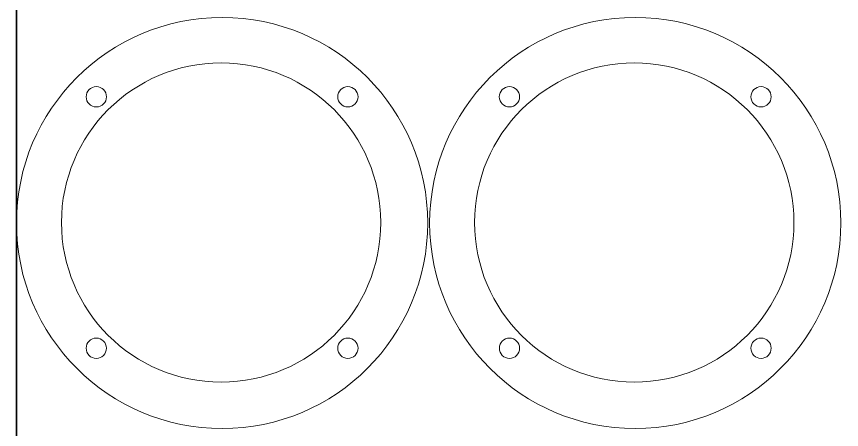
# Model space of a CAD drawing. Header units: inches. Extents: x -6.7 to 16.9, y -9 to 6.7.
# Drawn here: x -6.73 to -0.01, y 0.01 to 3.37 of the extents above; entities that cross this region are included whole.
import ezdxf

# ---------------------------------------------------------------- set-up
doc = ezdxf.new("R2010")
doc.units = ezdxf.units.IN
doc.header["$MEASUREMENT"] = 0
for name, color, linetype in [('800x600', 7, 'Continuous'), ('Layer5', 7, 'Continuous'), ('Layer6', 7, 'Continuous')]:
    doc.layers.add(name, color=color, linetype=linetype)

msp = doc.modelspace()

# ---------------------------------------------------------------- linework, layer by layer
at = {"layer": '800x600', "color": 30, "lineweight": 35, "true_color": 0xf7931d}
msp.add_lwpolyline([(16.8966, -9.0245), (-6.7295, -9.0245), (-6.7295, 6.7216), (16.8966, 6.7216), (16.8966, -9.0245)], dxfattribs=at)
at = {"layer": 'Layer5', "color": 22, "lineweight": 9, "true_color": 0xed1f24}
for points in [[(-3.3805, 1.6903), (-3.3805, 0.7655), (-4.1302, 0.0158), (-5.055, 0.0158), (-5.9798, 0.0158), (-6.7295, 0.7655), (-6.7295, 1.6903), (-6.7295, 2.6151), (-5.9798, 3.3648), (-5.055, 3.3648), (-4.1302, 3.3648), (-3.3805, 2.6151), (-3.3805, 1.6903)], [(-3.7627, 1.6942), (-3.7627, 0.9761), (-4.3448, 0.394), (-5.0629, 0.394), (-5.781, 0.394), (-6.3631, 0.9761), (-6.3631, 1.6942), (-6.3631, 2.4123), (-5.781, 2.9944), (-5.0629, 2.9944), (-4.3448, 2.9944), (-3.7627, 2.4123), (-3.7627, 1.6942)], [(-5.9967, 2.7186), (-5.9967, 2.6729), (-6.0337, 2.6359), (-6.0794, 2.6359), (-6.1251, 2.6359), (-6.1622, 2.6729), (-6.1622, 2.7186), (-6.1622, 2.7643), (-6.1251, 2.8013), (-6.0794, 2.8013), (-6.0337, 2.8013), (-5.9967, 2.7643), (-5.9967, 2.7186)], [(-4.1134, 2.7186), (-4.1134, 2.6729), (-4.0763, 2.6359), (-4.0306, 2.6359), (-3.9849, 2.6359), (-3.9479, 2.6729), (-3.9479, 2.7186), (-3.9479, 2.7643), (-3.9849, 2.8013), (-4.0306, 2.8013), (-4.0763, 2.8013), (-4.1134, 2.7643), (-4.1134, 2.7186)], [(-2.6319, 2.7186), (-2.6319, 2.6729), (-2.669, 2.6359), (-2.7147, 2.6359), (-2.7604, 2.6359), (-2.7974, 2.6729), (-2.7974, 2.7186), (-2.7974, 2.7643), (-2.7604, 2.8013), (-2.7147, 2.8013), (-2.669, 2.8013), (-2.6319, 2.7643), (-2.6319, 2.7186)], [(-0.7486, 2.7186), (-0.7486, 2.6729), (-0.7116, 2.6359), (-0.6659, 2.6359), (-0.6202, 2.6359), (-0.5831, 2.6729), (-0.5831, 2.7186), (-0.5831, 2.7643), (-0.6202, 2.8013), (-0.6659, 2.8013), (-0.7116, 2.8013), (-0.7486, 2.7643), (-0.7486, 2.7186)], [(-5.9969, 0.6698), (-5.9969, 0.7155), (-6.0338, 0.7525), (-6.0794, 0.7525), (-6.125, 0.7525), (-6.162, 0.7155), (-6.162, 0.6698), (-6.162, 0.6241), (-6.125, 0.5871), (-6.0794, 0.5871), (-6.0338, 0.5871), (-5.9969, 0.6241), (-5.9969, 0.6698)], [(-4.1134, 0.6698), (-4.1134, 0.7155), (-4.0763, 0.7525), (-4.0306, 0.7525), (-3.9849, 0.7525), (-3.9479, 0.7155), (-3.9479, 0.6698), (-3.9479, 0.6241), (-3.9849, 0.5871), (-4.0306, 0.5871), (-4.0763, 0.5871), (-4.1134, 0.6241), (-4.1134, 0.6698)], [(-2.6321, 0.6698), (-2.6321, 0.7155), (-2.6691, 0.7525), (-2.7147, 0.7525), (-2.7602, 0.7525), (-2.7972, 0.7155), (-2.7972, 0.6698), (-2.7972, 0.6241), (-2.7602, 0.5871), (-2.7147, 0.5871), (-2.6691, 0.5871), (-2.6321, 0.6241), (-2.6321, 0.6698)], [(-0.7486, 0.6698), (-0.7486, 0.7155), (-0.7116, 0.7525), (-0.6659, 0.7525), (-0.6202, 0.7525), (-0.5831, 0.7155), (-0.5831, 0.6698), (-0.5831, 0.6241), (-0.6202, 0.5871), (-0.6659, 0.5871), (-0.7116, 0.5871), (-0.7486, 0.6241), (-0.7486, 0.6698)]]:
    msp.add_open_spline(points, degree=3, knots=[0, 0, 0, 0, 1, 1, 1, 2, 2, 2, 3, 3, 3, 4, 4, 4, 4], dxfattribs=at)
at = {"layer": 'Layer6', "color": 22, "lineweight": 9, "true_color": 0xed1f24}
for points in [[(-0.0158, 1.6903), (-0.0158, 0.7655), (-0.7655, 0.0158), (-1.6903, 0.0158), (-2.6151, 0.0158), (-3.3648, 0.7655), (-3.3648, 1.6903), (-3.3648, 2.6151), (-2.6151, 3.3648), (-1.6903, 3.3648), (-0.7655, 3.3648), (-0.0158, 2.6151), (-0.0158, 1.6903)], [(-0.3979, 1.6942), (-0.3979, 0.9761), (-0.9801, 0.394), (-1.6981, 0.394), (-2.4162, 0.394), (-2.9983, 0.9761), (-2.9983, 1.6942), (-2.9983, 2.4123), (-2.4162, 2.9944), (-1.6981, 2.9944), (-0.9801, 2.9944), (-0.3979, 2.4123), (-0.3979, 1.6942)]]:
    msp.add_open_spline(points, degree=3, knots=[0, 0, 0, 0, 1, 1, 1, 2, 2, 2, 3, 3, 3, 4, 4, 4, 4], dxfattribs=at)

doc.saveas('drawing.dxf')
